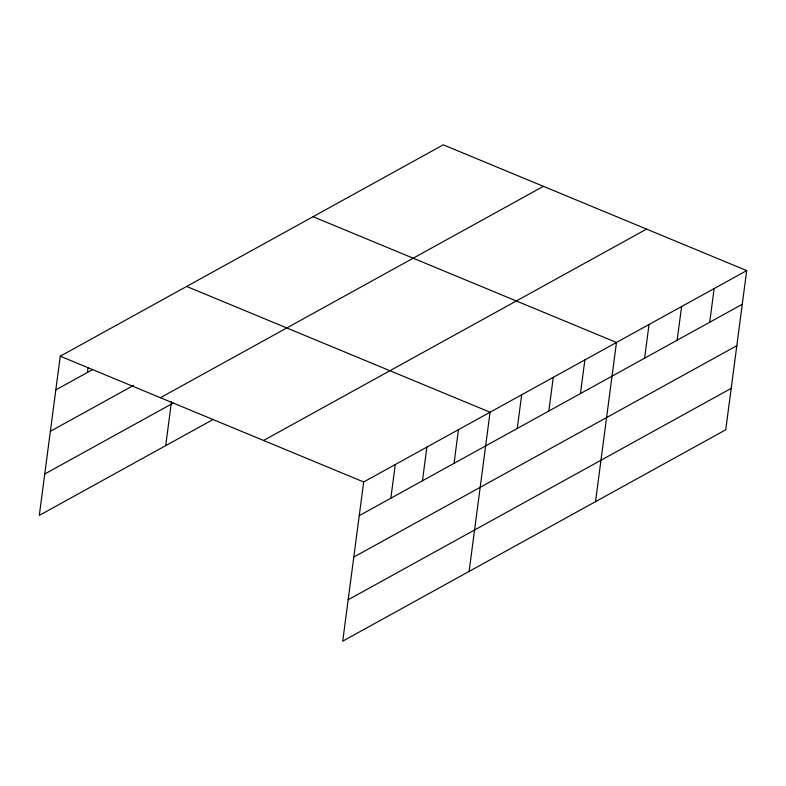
<?xml version="1.0" encoding="UTF-8"?>
<svg xmlns="http://www.w3.org/2000/svg" width="786" height="786" viewBox="0 0 786 786"><rect width="100%" height="100%" fill="white"/><g stroke="black" fill="none" stroke-linecap="round" stroke-linejoin="round"><path stroke-width="1.18" d="M746.7 270.6L363.682 481.975L342.716 641.17L725.743 429.795L746.7 270.6L443.284 144.83L60.257 356.205L39.3 515.4L213.094 419.488M87.423 372.456L88.052 367.642M165.699 445.642L171.466 401.852M390.839 498.226L395.279 464.546M422.446 480.786L426.877 447.106M454.043 463.347L458.474 429.667M469.114 571.412L490.071 412.228L186.655 286.458M517.237 428.468L521.678 394.788M548.844 411.029L553.275 377.349M580.441 393.59L584.872 359.909M595.513 501.665L616.47 342.47L313.054 216.7M644.599 358.18L649.03 324.5M677.149 340.22L681.59 306.53M709.709 322.25L714.14 288.57M55.826 389.895L92.689 369.548M50.373 431.308L133.581 385.386M160.383 397.716L543.411 186.331M44.753 473.978L173.254 403.061M263.546 440.474L646.573 229.099M359.241 515.665L742.269 304.28M353.788 557.077L736.816 345.702M348.169 599.757L731.196 388.372M60.257 356.205L363.682 481.975"/></g></svg>
